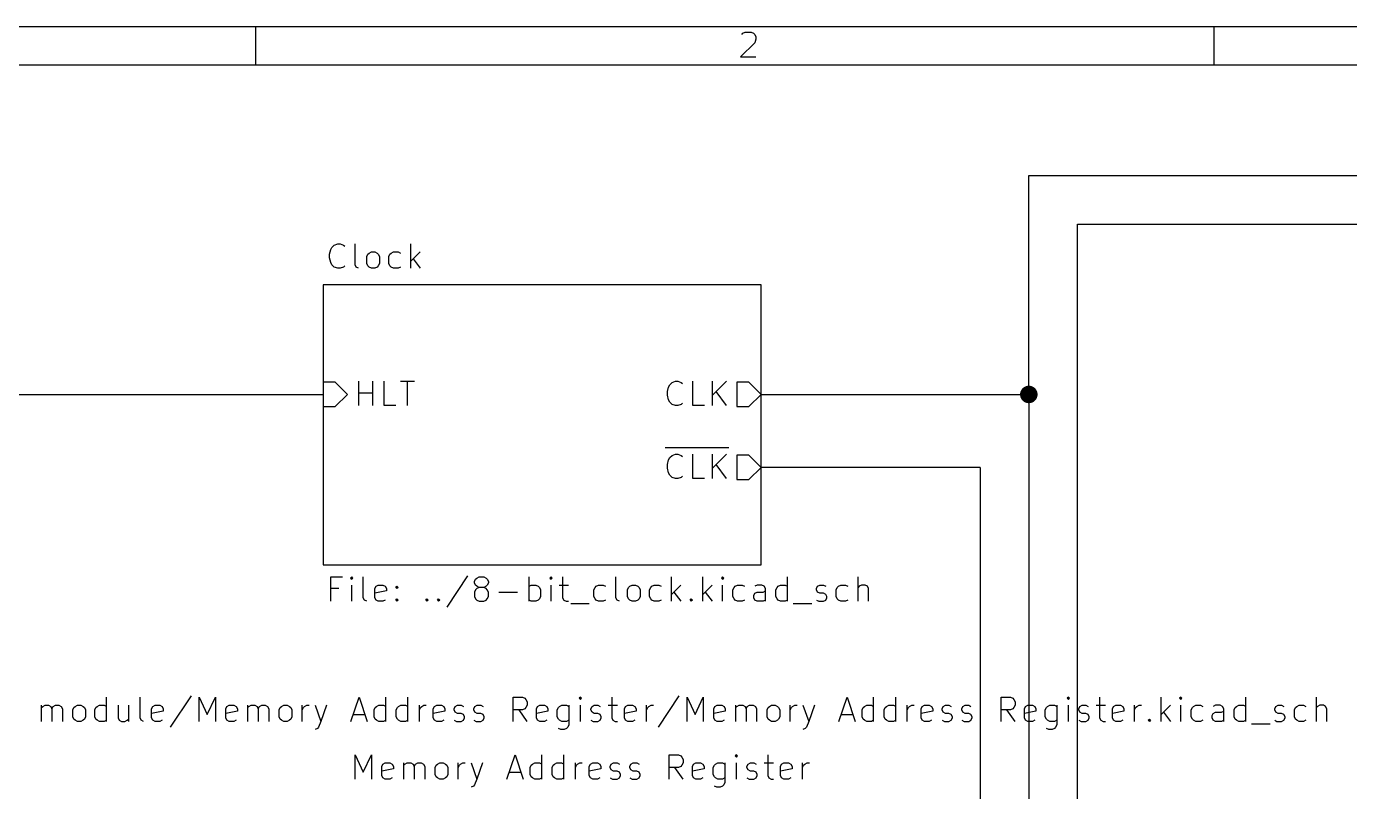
# Model space of a CAD drawing. Extents: x 0.4 to 11.3, y -16.1 to -0.4.
# Drawn here: x 1.891 to 4.609, y -1.966 to -0.394 of the extents above; entities that cross this region are included whole.
import ezdxf

# ---------------------------------------------------------------- set-up
doc = ezdxf.new("R2010")
doc.units = 0
doc.header["$MEASUREMENT"] = 0
for name, color, linetype in [('BROWN2', 54, 'CONTINUOUS'), ('CYAN2', 4, 'CONTINUOUS'), ('GREEN3', 91, 'CONTINUOUS'), ('RED2', 1, 'CONTINUOUS')]:
    doc.layers.add(name, color=color, linetype=linetype)

msp = doc.modelspace()

# ---------------------------------------------------------------- linework, layer by layer
at = {"layer": 'BROWN2', "linetype": 'CONTINUOUS'}
for p, q in [((2.516, -1.5751), (2.516, -1.5251)), ((2.516, -1.5251), (2.5398, -1.5251)), ((2.5327, -1.5489), (2.516, -1.5489)), ((2.5589, -1.5251), (2.5565, -1.5274)), ((2.5565, -1.5274), (2.5589, -1.5298)), ((2.5613, -1.5274), (2.5589, -1.5251)), ((2.5589, -1.5251), (2.5589, -1.5298)), ((2.5589, -1.5298), (2.5613, -1.5274)), ((2.5589, -1.5751), (2.5589, -1.5417)), ((2.5827, -1.5679), (2.5827, -1.5251)), ((2.6065, -1.5489), (2.6089, -1.5441)), ((2.6065, -1.5679), (2.6065, -1.5489)), ((2.6089, -1.5441), (2.6136, -1.5417)), ((2.6136, -1.5417), (2.6232, -1.5417)), ((2.6232, -1.5417), (2.6279, -1.5441)), ((2.6279, -1.5441), (2.6303, -1.5489)), ((2.6303, -1.5489), (2.6303, -1.5536)), ((2.6494, -1.5465), (2.6517, -1.5441)), ((2.6517, -1.5489), (2.6494, -1.5465)), ((2.6517, -1.5441), (2.6541, -1.5465)), ((2.6517, -1.5441), (2.6517, -1.5489)), ((2.6541, -1.5465), (2.6517, -1.5489)), ((2.797, -1.5227), (2.7541, -1.587)), ((2.8113, -1.5346), (2.8136, -1.5298)), ((2.8113, -1.537), (2.8113, -1.5346)), ((2.8136, -1.5417), (2.8113, -1.537)), ((2.8136, -1.5298), (2.816, -1.5274)), ((2.816, -1.5441), (2.8136, -1.5417)), ((2.816, -1.5489), (2.8136, -1.5513)), ((2.816, -1.5274), (2.8208, -1.5251)), ((2.8208, -1.5465), (2.816, -1.5441)), ((2.8208, -1.5465), (2.816, -1.5489)), ((2.8208, -1.5251), (2.8303, -1.5251)), ((2.8303, -1.5465), (2.8208, -1.5465)), ((2.8303, -1.5251), (2.8351, -1.5274)), ((2.8351, -1.5441), (2.8303, -1.5465)), ((2.8351, -1.5489), (2.8303, -1.5465)), ((2.8351, -1.5274), (2.8374, -1.5298)), ((2.8374, -1.5417), (2.8351, -1.5441)), ((2.8374, -1.5513), (2.8351, -1.5489)), ((2.8374, -1.5298), (2.8398, -1.5346)), ((2.8398, -1.537), (2.8374, -1.5417)), ((2.8398, -1.5346), (2.8398, -1.537)), ((2.9232, -1.5751), (2.9232, -1.5251)), ((2.9232, -1.5441), (2.9279, -1.5417)), ((2.9279, -1.5417), (2.9374, -1.5417)), ((2.9374, -1.5417), (2.9422, -1.5441)), ((2.9422, -1.5441), (2.9446, -1.5465)), ((2.9446, -1.5465), (2.947, -1.5513)), ((2.9684, -1.5251), (2.966, -1.5274)), ((2.966, -1.5274), (2.9684, -1.5298)), ((2.9708, -1.5274), (2.9684, -1.5251)), ((2.9684, -1.5251), (2.9684, -1.5298)), ((2.9684, -1.5298), (2.9708, -1.5274)), ((2.9684, -1.5751), (2.9684, -1.5417)), ((2.9851, -1.5417), (3.0041, -1.5417)), ((2.9922, -1.5251), (2.9922, -1.5679)), ((3.0565, -1.5513), (3.0589, -1.5465)), ((3.0589, -1.5465), (3.0613, -1.5441)), ((3.0613, -1.5441), (3.066, -1.5417)), ((3.066, -1.5417), (3.0755, -1.5417)), ((3.0755, -1.5417), (3.0803, -1.5441)), ((3.1017, -1.5679), (3.1017, -1.5251)), ((3.1255, -1.5513), (3.1279, -1.5465)), ((3.1279, -1.5465), (3.1303, -1.5441)), ((3.1303, -1.5441), (3.1351, -1.5417)), ((3.1351, -1.5417), (3.1422, -1.5417)), ((3.1422, -1.5417), (3.147, -1.5441)), ((3.147, -1.5441), (3.1494, -1.5465)), ((3.1494, -1.5465), (3.1517, -1.5513)), ((3.1708, -1.5513), (3.1732, -1.5465)), ((3.1732, -1.5465), (3.1755, -1.5441)), ((3.1755, -1.5441), (3.1803, -1.5417)), ((3.1803, -1.5417), (3.1898, -1.5417)), ((3.1898, -1.5417), (3.1946, -1.5441)), ((3.216, -1.5751), (3.216, -1.5251)), ((3.2351, -1.5417), (3.216, -1.5608)), ((3.2803, -1.5751), (3.2803, -1.5251)), ((3.2994, -1.5417), (3.2803, -1.5608)), ((3.3208, -1.5251), (3.3184, -1.5274)), ((3.3184, -1.5274), (3.3208, -1.5298)), ((3.3232, -1.5274), (3.3208, -1.5251)), ((3.3208, -1.5251), (3.3208, -1.5298)), ((3.3208, -1.5298), (3.3232, -1.5274)), ((3.3208, -1.5751), (3.3208, -1.5417)), ((3.3422, -1.5513), (3.3446, -1.5465)), ((3.3446, -1.5465), (3.347, -1.5441)), ((3.347, -1.5441), (3.3517, -1.5417)), ((3.3517, -1.5417), (3.3613, -1.5417)), ((3.3613, -1.5417), (3.366, -1.5441)), ((3.3922, -1.5417), (3.3874, -1.5441)), ((3.4017, -1.5417), (3.3922, -1.5417)), ((3.4065, -1.5441), (3.4017, -1.5417)), ((3.4089, -1.5489), (3.4065, -1.5441)), ((3.4089, -1.5751), (3.4089, -1.5489)), ((3.4303, -1.5513), (3.4327, -1.5465)), ((3.4327, -1.5465), (3.4351, -1.5441)), ((3.4351, -1.5441), (3.4398, -1.5417)), ((3.4398, -1.5417), (3.4494, -1.5417)), ((3.4494, -1.5417), (3.4541, -1.5441)), ((3.4541, -1.5751), (3.4541, -1.5251)), ((3.5136, -1.5489), (3.516, -1.5441)), ((3.5136, -1.5513), (3.5136, -1.5489)), ((3.516, -1.5441), (3.5208, -1.5417)), ((3.5208, -1.5417), (3.5279, -1.5417)), ((3.5279, -1.5417), (3.5327, -1.5441)), ((3.5541, -1.5513), (3.5565, -1.5465)), ((3.5565, -1.5465), (3.5589, -1.5441)), ((3.5589, -1.5441), (3.5636, -1.5417)), ((3.5636, -1.5417), (3.5732, -1.5417)), ((3.5732, -1.5417), (3.5779, -1.5441)), ((3.5994, -1.5751), (3.5994, -1.5251)), ((3.6017, -1.5441), (3.5994, -1.5465)), ((3.6065, -1.5417), (3.6017, -1.5441)), ((3.6136, -1.5417), (3.6065, -1.5417)), ((3.6184, -1.5441), (3.6136, -1.5417)), ((3.6208, -1.5489), (3.6184, -1.5441)), ((3.6208, -1.5751), (3.6208, -1.5489)), ((2.5851, -1.5727), (2.5827, -1.5679)), ((2.5898, -1.5751), (2.5851, -1.5727)), ((2.6303, -1.5536), (2.6065, -1.5584)), ((2.6089, -1.5727), (2.6065, -1.5679)), ((2.6136, -1.5751), (2.6089, -1.5727)), ((2.6232, -1.5751), (2.6136, -1.5751)), ((2.6279, -1.5727), (2.6232, -1.5751)), ((2.6494, -1.5727), (2.6517, -1.5703)), ((2.6517, -1.5751), (2.6494, -1.5727)), ((2.6517, -1.5703), (2.6541, -1.5727)), ((2.6517, -1.5703), (2.6517, -1.5751)), ((2.6541, -1.5727), (2.6517, -1.5751)), ((2.7113, -1.5727), (2.7136, -1.5703)), ((2.7136, -1.5751), (2.7113, -1.5727)), ((2.7136, -1.5703), (2.716, -1.5727)), ((2.7136, -1.5703), (2.7136, -1.5751)), ((2.716, -1.5727), (2.7136, -1.5751)), ((2.7351, -1.5727), (2.7374, -1.5703)), ((2.7374, -1.5751), (2.7351, -1.5727)), ((2.7374, -1.5703), (2.7398, -1.5727)), ((2.7374, -1.5703), (2.7374, -1.5751)), ((2.7398, -1.5727), (2.7374, -1.5751)), ((2.8136, -1.5513), (2.8113, -1.556)), ((2.8113, -1.556), (2.8113, -1.5655)), ((2.8113, -1.5655), (2.8136, -1.5703)), ((2.8136, -1.5703), (2.816, -1.5727)), ((2.816, -1.5727), (2.8208, -1.5751)), ((2.8208, -1.5751), (2.8303, -1.5751)), ((2.8303, -1.5751), (2.8351, -1.5727)), ((2.8351, -1.5727), (2.8374, -1.5703)), ((2.8398, -1.556), (2.8374, -1.5513)), ((2.8374, -1.5703), (2.8398, -1.5655)), ((2.8398, -1.5655), (2.8398, -1.556)), ((2.8613, -1.556), (2.8994, -1.556)), ((2.9279, -1.5751), (2.9232, -1.5727)), ((2.9374, -1.5751), (2.9279, -1.5751)), ((2.9422, -1.5727), (2.9374, -1.5751)), ((2.9446, -1.5703), (2.9422, -1.5727)), ((2.947, -1.5655), (2.9446, -1.5703)), ((2.947, -1.5513), (2.947, -1.5655)), ((2.9922, -1.5679), (2.9946, -1.5727)), ((2.9946, -1.5727), (2.9994, -1.5751)), ((2.9994, -1.5751), (3.0041, -1.5751)), ((3.0565, -1.5655), (3.0565, -1.5513)), ((3.0589, -1.5703), (3.0565, -1.5655)), ((3.0613, -1.5727), (3.0589, -1.5703)), ((3.066, -1.5751), (3.0613, -1.5727)), ((3.0755, -1.5751), (3.066, -1.5751)), ((3.0803, -1.5727), (3.0755, -1.5751)), ((3.1041, -1.5727), (3.1017, -1.5679)), ((3.1089, -1.5751), (3.1041, -1.5727)), ((3.1255, -1.5655), (3.1255, -1.5513)), ((3.1279, -1.5703), (3.1255, -1.5655)), ((3.1303, -1.5727), (3.1279, -1.5703)), ((3.1351, -1.5751), (3.1303, -1.5727)), ((3.1422, -1.5751), (3.1351, -1.5751)), ((3.147, -1.5727), (3.1422, -1.5751)), ((3.1494, -1.5703), (3.147, -1.5727)), ((3.1517, -1.5655), (3.1494, -1.5703)), ((3.1517, -1.5513), (3.1517, -1.5655)), ((3.1708, -1.5655), (3.1708, -1.5513)), ((3.1732, -1.5703), (3.1708, -1.5655)), ((3.1755, -1.5727), (3.1732, -1.5703)), ((3.1803, -1.5751), (3.1755, -1.5727)), ((3.1898, -1.5751), (3.1803, -1.5751)), ((3.1946, -1.5727), (3.1898, -1.5751)), ((3.2208, -1.556), (3.2351, -1.5751)), ((3.2541, -1.5727), (3.2565, -1.5703)), ((3.2565, -1.5751), (3.2541, -1.5727)), ((3.2565, -1.5703), (3.2589, -1.5727)), ((3.2565, -1.5703), (3.2565, -1.5751)), ((3.2589, -1.5727), (3.2565, -1.5751)), ((3.2851, -1.556), (3.2994, -1.5751)), ((3.3422, -1.5655), (3.3422, -1.5513)), ((3.3446, -1.5703), (3.3422, -1.5655)), ((3.347, -1.5727), (3.3446, -1.5703)), ((3.3517, -1.5751), (3.347, -1.5727)), ((3.3613, -1.5751), (3.3517, -1.5751)), ((3.366, -1.5727), (3.3613, -1.5751)), ((3.3851, -1.5632), (3.3874, -1.5584)), ((3.3851, -1.5679), (3.3851, -1.5632)), ((3.3874, -1.5727), (3.3851, -1.5679)), ((3.3874, -1.5584), (3.3922, -1.556)), ((3.3922, -1.5751), (3.3874, -1.5727)), ((3.3922, -1.556), (3.4041, -1.556)), ((3.4041, -1.5751), (3.3922, -1.5751)), ((3.4041, -1.556), (3.4089, -1.5536)), ((3.4089, -1.5727), (3.4041, -1.5751)), ((3.4303, -1.5655), (3.4303, -1.5513)), ((3.4327, -1.5703), (3.4303, -1.5655)), ((3.4351, -1.5727), (3.4327, -1.5703)), ((3.4398, -1.5751), (3.4351, -1.5727)), ((3.4494, -1.5751), (3.4398, -1.5751)), ((3.4541, -1.5727), (3.4494, -1.5751)), ((3.516, -1.556), (3.5136, -1.5513)), ((3.5136, -1.5727), (3.5184, -1.5751)), ((3.5208, -1.5584), (3.516, -1.556)), ((3.5184, -1.5751), (3.5279, -1.5751)), ((3.5279, -1.5584), (3.5208, -1.5584)), ((3.5327, -1.5608), (3.5279, -1.5584)), ((3.5279, -1.5751), (3.5327, -1.5727)), ((3.5351, -1.5655), (3.5327, -1.5608)), ((3.5327, -1.5727), (3.5351, -1.5679)), ((3.5351, -1.5679), (3.5351, -1.5655)), ((3.5541, -1.5655), (3.5541, -1.5513)), ((3.5565, -1.5703), (3.5541, -1.5655)), ((3.5589, -1.5727), (3.5565, -1.5703)), ((3.5636, -1.5751), (3.5589, -1.5727)), ((3.5732, -1.5751), (3.5636, -1.5751)), ((3.5779, -1.5727), (3.5732, -1.5751)), ((3.0089, -1.5798), (3.047, -1.5798)), ((3.466, -1.5798), (3.5041, -1.5798)), ((1.9217, -1.8221), (1.9217, -1.7887)), ((1.9217, -1.7935), (1.9241, -1.7911)), ((1.9241, -1.7911), (1.9289, -1.7887)), ((1.9289, -1.7887), (1.936, -1.7887)), ((1.936, -1.7887), (1.9408, -1.7911)), ((1.9408, -1.7911), (1.9432, -1.7959)), ((1.9432, -1.7959), (1.9455, -1.7911)), ((1.9455, -1.7911), (1.9503, -1.7887)), ((1.9503, -1.7887), (1.9574, -1.7887)), ((1.9574, -1.7887), (1.9622, -1.7911)), ((1.9622, -1.7911), (1.9646, -1.7959)), ((1.986, -1.7982), (1.9884, -1.7935)), ((1.9884, -1.7935), (1.9908, -1.7911)), ((1.9908, -1.7911), (1.9955, -1.7887)), ((1.9955, -1.7887), (2.0027, -1.7887)), ((2.0027, -1.7887), (2.0074, -1.7911)), ((2.0074, -1.7911), (2.0098, -1.7935)), ((2.0098, -1.7935), (2.0122, -1.7982)), ((2.0313, -1.7982), (2.0336, -1.7935)), ((2.0336, -1.7935), (2.036, -1.7911)), ((2.036, -1.7911), (2.0408, -1.7887)), ((2.0408, -1.7887), (2.0503, -1.7887)), ((2.0503, -1.7887), (2.0551, -1.7911)), ((2.0551, -1.8221), (2.0551, -1.7721)), ((2.0789, -1.7887), (2.0789, -1.8149)), ((2.1003, -1.7887), (2.1003, -1.8221)), ((2.1241, -1.8149), (2.1241, -1.7721)), ((2.1479, -1.7959), (2.1503, -1.7911)), ((2.1503, -1.7911), (2.1551, -1.7887)), ((2.1551, -1.7887), (2.1646, -1.7887)), ((2.1646, -1.7887), (2.1693, -1.7911)), ((2.1693, -1.7911), (2.1717, -1.7959)), ((2.2289, -1.7697), (2.186, -1.834)), ((2.2455, -1.8221), (2.2455, -1.7721)), ((2.2455, -1.7721), (2.2622, -1.8078)), ((2.2622, -1.8078), (2.2789, -1.7721)), ((2.2789, -1.7721), (2.2789, -1.8221)), ((2.3003, -1.7959), (2.3027, -1.7911)), ((2.3027, -1.7911), (2.3074, -1.7887)), ((2.3074, -1.7887), (2.317, -1.7887)), ((2.317, -1.7887), (2.3217, -1.7911)), ((2.3217, -1.7911), (2.3241, -1.7959)), ((2.3455, -1.8221), (2.3455, -1.7887)), ((2.3455, -1.7935), (2.3479, -1.7911)), ((2.3479, -1.7911), (2.3527, -1.7887)), ((2.3527, -1.7887), (2.3598, -1.7887)), ((2.3598, -1.7887), (2.3646, -1.7911)), ((2.3646, -1.7911), (2.367, -1.7959)), ((2.367, -1.7959), (2.3693, -1.7911)), ((2.3693, -1.7911), (2.3741, -1.7887)), ((2.3741, -1.7887), (2.3813, -1.7887)), ((2.3813, -1.7887), (2.386, -1.7911)), ((2.386, -1.7911), (2.3884, -1.7959)), ((2.4098, -1.7982), (2.4122, -1.7935)), ((2.4122, -1.7935), (2.4146, -1.7911)), ((2.4146, -1.7911), (2.4193, -1.7887)), ((2.4193, -1.7887), (2.4265, -1.7887)), ((2.4265, -1.7887), (2.4312, -1.7911)), ((2.4312, -1.7911), (2.4336, -1.7935)), ((2.4336, -1.7935), (2.436, -1.7982)), ((2.4574, -1.8221), (2.4574, -1.7887)), ((2.4574, -1.7982), (2.4598, -1.7935)), ((2.4598, -1.7935), (2.4622, -1.7911)), ((2.4622, -1.7911), (2.467, -1.7887)), ((2.467, -1.7887), (2.4717, -1.7887)), ((2.4836, -1.7887), (2.4955, -1.8221)), ((2.5074, -1.7887), (2.4955, -1.8221)), ((2.5574, -1.8221), (2.5741, -1.7721)), ((2.5741, -1.7721), (2.5908, -1.8221)), ((2.6051, -1.7982), (2.6074, -1.7935)), ((2.6074, -1.7935), (2.6098, -1.7911)), ((2.6098, -1.7911), (2.6146, -1.7887)), ((2.6146, -1.7887), (2.6241, -1.7887)), ((2.6241, -1.7887), (2.6289, -1.7911)), ((2.6289, -1.8221), (2.6289, -1.7721)), ((2.6503, -1.7982), (2.6527, -1.7935)), ((2.6527, -1.7935), (2.6551, -1.7911)), ((2.6551, -1.7911), (2.6598, -1.7887)), ((2.6598, -1.7887), (2.6693, -1.7887)), ((2.6693, -1.7887), (2.6741, -1.7911)), ((2.6741, -1.8221), (2.6741, -1.7721)), ((2.6979, -1.8221), (2.6979, -1.7887)), ((2.6979, -1.7982), (2.7003, -1.7935)), ((2.7003, -1.7935), (2.7027, -1.7911)), ((2.7027, -1.7911), (2.7074, -1.7887)), ((2.7074, -1.7887), (2.7122, -1.7887)), ((2.7265, -1.7959), (2.7289, -1.7911)), ((2.7289, -1.7911), (2.7336, -1.7887)), ((2.7336, -1.7887), (2.7431, -1.7887)), ((2.7431, -1.7887), (2.7479, -1.7911)), ((2.7479, -1.7911), (2.7503, -1.7959)), ((2.7693, -1.7959), (2.7717, -1.7911)), ((2.7717, -1.7911), (2.7765, -1.7887)), ((2.7765, -1.7887), (2.7836, -1.7887)), ((2.7836, -1.7887), (2.7884, -1.7911)), ((2.8098, -1.7959), (2.8122, -1.7911)), ((2.8122, -1.7911), (2.817, -1.7887)), ((2.817, -1.7887), (2.8241, -1.7887)), ((2.8241, -1.7887), (2.8289, -1.7911)), ((2.8908, -1.8221), (2.8908, -1.7721)), ((2.8908, -1.7721), (2.9098, -1.7721)), ((2.9098, -1.7721), (2.9146, -1.7744)), ((2.9146, -1.7744), (2.917, -1.7768)), ((2.917, -1.7935), (2.9146, -1.7959)), ((2.917, -1.7768), (2.9193, -1.7816)), ((2.9193, -1.7887), (2.917, -1.7935)), ((2.9193, -1.7816), (2.9193, -1.7887)), ((2.9384, -1.7959), (2.9408, -1.7911)), ((2.9408, -1.7911), (2.9455, -1.7887)), ((2.9455, -1.7887), (2.9551, -1.7887)), ((2.9551, -1.7887), (2.9598, -1.7911)), ((2.9598, -1.7911), (2.9622, -1.7959)), ((2.9812, -1.7982), (2.9836, -1.7935)), ((2.9836, -1.7935), (2.986, -1.7911)), ((2.986, -1.7911), (2.9908, -1.7887)), ((2.9908, -1.7887), (3.0003, -1.7887)), ((3.0003, -1.7887), (3.0051, -1.7911)), ((3.0051, -1.7887), (3.0051, -1.8292)), ((3.0289, -1.7721), (3.0265, -1.7744)), ((3.0265, -1.7744), (3.0289, -1.7768)), ((3.0312, -1.7744), (3.0289, -1.7721)), ((3.0289, -1.7721), (3.0289, -1.7768)), ((3.0289, -1.7768), (3.0312, -1.7744)), ((3.0289, -1.8221), (3.0289, -1.7887)), ((3.0503, -1.7959), (3.0527, -1.7911)), ((3.0527, -1.7911), (3.0574, -1.7887)), ((3.0574, -1.7887), (3.0646, -1.7887)), ((3.0646, -1.7887), (3.0693, -1.7911)), ((3.086, -1.7887), (3.1051, -1.7887)), ((3.0931, -1.7721), (3.0931, -1.8149)), ((3.1193, -1.7959), (3.1217, -1.7911)), ((3.1217, -1.7911), (3.1265, -1.7887)), ((3.1265, -1.7887), (3.136, -1.7887)), ((3.136, -1.7887), (3.1408, -1.7911)), ((3.1408, -1.7911), (3.1431, -1.7959)), ((3.1646, -1.8221), (3.1646, -1.7887)), ((3.1646, -1.7982), (3.167, -1.7935)), ((3.167, -1.7935), (3.1693, -1.7911)), ((3.1693, -1.7911), (3.1741, -1.7887)), ((3.1741, -1.7887), (3.1789, -1.7887)), ((3.2312, -1.7697), (3.1884, -1.834)), ((3.2479, -1.8221), (3.2479, -1.7721)), ((3.2479, -1.7721), (3.2646, -1.8078)), ((3.2646, -1.8078), (3.2812, -1.7721)), ((3.2812, -1.7721), (3.2812, -1.8221)), ((3.3027, -1.7959), (3.3051, -1.7911)), ((3.3051, -1.7911), (3.3098, -1.7887)), ((3.3098, -1.7887), (3.3193, -1.7887)), ((3.3193, -1.7887), (3.3241, -1.7911)), ((3.3241, -1.7911), (3.3265, -1.7959)), ((3.3479, -1.8221), (3.3479, -1.7887)), ((3.3479, -1.7935), (3.3503, -1.7911)), ((3.3503, -1.7911), (3.3551, -1.7887)), ((3.3551, -1.7887), (3.3622, -1.7887)), ((3.3622, -1.7887), (3.367, -1.7911)), ((3.367, -1.7911), (3.3693, -1.7959)), ((3.3693, -1.7959), (3.3717, -1.7911)), ((3.3717, -1.7911), (3.3765, -1.7887)), ((3.3765, -1.7887), (3.3836, -1.7887)), ((3.3836, -1.7887), (3.3884, -1.7911)), ((3.3884, -1.7911), (3.3908, -1.7959)), ((3.4122, -1.7982), (3.4146, -1.7935)), ((3.4146, -1.7935), (3.417, -1.7911)), ((3.417, -1.7911), (3.4217, -1.7887)), ((3.4217, -1.7887), (3.4289, -1.7887)), ((3.4289, -1.7887), (3.4336, -1.7911)), ((3.4336, -1.7911), (3.436, -1.7935)), ((3.436, -1.7935), (3.4384, -1.7982)), ((3.4598, -1.8221), (3.4598, -1.7887)), ((3.4598, -1.7982), (3.4622, -1.7935)), ((3.4622, -1.7935), (3.4646, -1.7911)), ((3.4646, -1.7911), (3.4693, -1.7887)), ((3.4693, -1.7887), (3.4741, -1.7887)), ((3.486, -1.7887), (3.4979, -1.8221)), ((3.5098, -1.7887), (3.4979, -1.8221)), ((3.5598, -1.8221), (3.5765, -1.7721)), ((3.5765, -1.7721), (3.5931, -1.8221)), ((3.6074, -1.7982), (3.6098, -1.7935)), ((3.6098, -1.7935), (3.6122, -1.7911)), ((3.6122, -1.7911), (3.617, -1.7887)), ((3.617, -1.7887), (3.6265, -1.7887)), ((3.6265, -1.7887), (3.6312, -1.7911)), ((3.6312, -1.8221), (3.6312, -1.7721)), ((3.6527, -1.7982), (3.6551, -1.7935)), ((3.6551, -1.7935), (3.6574, -1.7911)), ((3.6574, -1.7911), (3.6622, -1.7887)), ((3.6622, -1.7887), (3.6717, -1.7887)), ((3.6717, -1.7887), (3.6765, -1.7911)), ((3.6765, -1.8221), (3.6765, -1.7721)), ((3.7003, -1.8221), (3.7003, -1.7887)), ((3.7003, -1.7982), (3.7027, -1.7935)), ((3.7027, -1.7935), (3.7051, -1.7911)), ((3.7051, -1.7911), (3.7098, -1.7887)), ((3.7098, -1.7887), (3.7146, -1.7887)), ((3.7289, -1.7959), (3.7312, -1.7911)), ((3.7312, -1.7911), (3.736, -1.7887)), ((3.736, -1.7887), (3.7455, -1.7887)), ((3.7455, -1.7887), (3.7503, -1.7911)), ((3.7503, -1.7911), (3.7527, -1.7959)), ((3.7717, -1.7959), (3.7741, -1.7911)), ((3.7741, -1.7911), (3.7789, -1.7887)), ((3.7789, -1.7887), (3.786, -1.7887)), ((3.786, -1.7887), (3.7908, -1.7911)), ((3.8122, -1.7959), (3.8146, -1.7911)), ((3.8146, -1.7911), (3.8193, -1.7887)), ((3.8193, -1.7887), (3.8265, -1.7887)), ((3.8265, -1.7887), (3.8312, -1.7911)), ((3.8931, -1.8221), (3.8931, -1.7721)), ((3.8931, -1.7721), (3.9122, -1.7721)), ((3.9122, -1.7721), (3.917, -1.7744)), ((3.917, -1.7744), (3.9193, -1.7768)), ((3.9193, -1.7935), (3.917, -1.7959)), ((3.9193, -1.7768), (3.9217, -1.7816)), ((3.9217, -1.7887), (3.9193, -1.7935)), ((3.9217, -1.7816), (3.9217, -1.7887)), ((3.9408, -1.7959), (3.9431, -1.7911)), ((3.9431, -1.7911), (3.9479, -1.7887)), ((3.9479, -1.7887), (3.9574, -1.7887)), ((3.9574, -1.7887), (3.9622, -1.7911)), ((3.9622, -1.7911), (3.9646, -1.7959)), ((3.9836, -1.7982), (3.986, -1.7935)), ((3.986, -1.7935), (3.9884, -1.7911)), ((3.9884, -1.7911), (3.9931, -1.7887)), ((3.9931, -1.7887), (4.0027, -1.7887)), ((4.0027, -1.7887), (4.0074, -1.7911)), ((4.0074, -1.7887), (4.0074, -1.8292)), ((4.0312, -1.7721), (4.0289, -1.7744)), ((4.0289, -1.7744), (4.0312, -1.7768)), ((4.0336, -1.7744), (4.0312, -1.7721)), ((4.0312, -1.7721), (4.0312, -1.7768)), ((4.0312, -1.7768), (4.0336, -1.7744)), ((4.0312, -1.8221), (4.0312, -1.7887)), ((4.0527, -1.7959), (4.0551, -1.7911)), ((4.0551, -1.7911), (4.0598, -1.7887)), ((4.0598, -1.7887), (4.067, -1.7887)), ((4.067, -1.7887), (4.0717, -1.7911)), ((4.0884, -1.7887), (4.1074, -1.7887)), ((4.0955, -1.7721), (4.0955, -1.8149)), ((4.1217, -1.7959), (4.1241, -1.7911)), ((4.1241, -1.7911), (4.1289, -1.7887)), ((4.1289, -1.7887), (4.1384, -1.7887)), ((4.1384, -1.7887), (4.1431, -1.7911)), ((4.1431, -1.7911), (4.1455, -1.7959)), ((4.167, -1.8221), (4.167, -1.7887)), ((4.167, -1.7982), (4.1693, -1.7935)), ((4.1693, -1.7935), (4.1717, -1.7911)), ((4.1717, -1.7911), (4.1765, -1.7887)), ((4.1765, -1.7887), (4.1812, -1.7887)), ((4.2217, -1.8221), (4.2217, -1.7721)), ((4.2408, -1.7887), (4.2217, -1.8078)), ((4.2622, -1.7721), (4.2598, -1.7744)), ((4.2598, -1.7744), (4.2622, -1.7768)), ((4.2646, -1.7744), (4.2622, -1.7721)), ((4.2622, -1.7721), (4.2622, -1.7768)), ((4.2622, -1.7768), (4.2646, -1.7744)), ((4.2622, -1.8221), (4.2622, -1.7887)), ((4.2836, -1.7982), (4.286, -1.7935)), ((4.286, -1.7935), (4.2884, -1.7911)), ((4.2884, -1.7911), (4.2932, -1.7887)), ((4.2932, -1.7887), (4.3027, -1.7887)), ((4.3027, -1.7887), (4.3074, -1.7911)), ((4.3336, -1.7887), (4.3289, -1.7911)), ((4.3432, -1.7887), (4.3336, -1.7887)), ((4.3479, -1.7911), (4.3432, -1.7887)), ((4.3503, -1.7959), (4.3479, -1.7911)), ((4.3717, -1.7982), (4.3741, -1.7935)), ((4.3741, -1.7935), (4.3765, -1.7911)), ((4.3765, -1.7911), (4.3812, -1.7887)), ((4.3812, -1.7887), (4.3908, -1.7887)), ((4.3908, -1.7887), (4.3955, -1.7911)), ((4.3955, -1.8221), (4.3955, -1.7721)), ((4.4551, -1.7959), (4.4574, -1.7911)), ((4.4574, -1.7911), (4.4622, -1.7887)), ((4.4622, -1.7887), (4.4693, -1.7887)), ((4.4693, -1.7887), (4.4741, -1.7911)), ((4.4955, -1.7982), (4.4979, -1.7935)), ((4.4979, -1.7935), (4.5003, -1.7911)), ((4.5003, -1.7911), (4.5051, -1.7887)), ((4.5051, -1.7887), (4.5146, -1.7887)), ((4.5146, -1.7887), (4.5193, -1.7911)), ((4.5408, -1.8221), (4.5408, -1.7721)), ((4.5431, -1.7911), (4.5408, -1.7935)), ((4.5479, -1.7887), (4.5431, -1.7911)), ((4.5551, -1.7887), (4.5479, -1.7887)), ((4.5598, -1.7911), (4.5551, -1.7887)), ((4.5622, -1.7959), (4.5598, -1.7911)), ((1.9432, -1.7959), (1.9432, -1.8221)), ((1.9646, -1.7959), (1.9646, -1.8221)), ((1.986, -1.8125), (1.986, -1.7982)), ((1.9884, -1.8173), (1.986, -1.8125)), ((1.9908, -1.8197), (1.9884, -1.8173)), ((1.9955, -1.8221), (1.9908, -1.8197)), ((2.0074, -1.8197), (2.0027, -1.8221)), ((2.0098, -1.8173), (2.0074, -1.8197)), ((2.0122, -1.8125), (2.0098, -1.8173)), ((2.0122, -1.7982), (2.0122, -1.8125)), ((2.0313, -1.8125), (2.0313, -1.7982)), ((2.0336, -1.8173), (2.0313, -1.8125)), ((2.036, -1.8197), (2.0336, -1.8173)), ((2.0408, -1.8221), (2.036, -1.8197)), ((2.0551, -1.8197), (2.0503, -1.8221)), ((2.0789, -1.8149), (2.0813, -1.8197)), ((2.0813, -1.8197), (2.086, -1.8221)), ((2.0932, -1.8221), (2.0979, -1.8197)), ((2.0979, -1.8197), (2.1003, -1.8173)), ((2.1265, -1.8197), (2.1241, -1.8149)), ((2.1313, -1.8221), (2.1265, -1.8197)), ((2.1479, -1.8149), (2.1479, -1.7959)), ((2.1717, -1.8006), (2.1479, -1.8054)), ((2.1503, -1.8197), (2.1479, -1.8149)), ((2.1551, -1.8221), (2.1503, -1.8197)), ((2.1693, -1.8197), (2.1646, -1.8221)), ((2.1717, -1.7959), (2.1717, -1.8006)), ((2.3003, -1.8149), (2.3003, -1.7959)), ((2.3241, -1.8006), (2.3003, -1.8054)), ((2.3027, -1.8197), (2.3003, -1.8149)), ((2.3074, -1.8221), (2.3027, -1.8197)), ((2.3217, -1.8197), (2.317, -1.8221)), ((2.3241, -1.7959), (2.3241, -1.8006)), ((2.367, -1.7959), (2.367, -1.8221)), ((2.3884, -1.7959), (2.3884, -1.8221)), ((2.4098, -1.8125), (2.4098, -1.7982)), ((2.4122, -1.8173), (2.4098, -1.8125)), ((2.4146, -1.8197), (2.4122, -1.8173)), ((2.4193, -1.8221), (2.4146, -1.8197)), ((2.4312, -1.8197), (2.4265, -1.8221)), ((2.4336, -1.8173), (2.4312, -1.8197)), ((2.436, -1.8125), (2.4336, -1.8173)), ((2.436, -1.7982), (2.436, -1.8125)), ((2.5622, -1.8078), (2.586, -1.8078)), ((2.6051, -1.8125), (2.6051, -1.7982)), ((2.6074, -1.8173), (2.6051, -1.8125)), ((2.6098, -1.8197), (2.6074, -1.8173)), ((2.6146, -1.8221), (2.6098, -1.8197)), ((2.6289, -1.8197), (2.6241, -1.8221)), ((2.6503, -1.8125), (2.6503, -1.7982)), ((2.6527, -1.8173), (2.6503, -1.8125)), ((2.6551, -1.8197), (2.6527, -1.8173)), ((2.6598, -1.8221), (2.6551, -1.8197)), ((2.6741, -1.8197), (2.6693, -1.8221)), ((2.7265, -1.8149), (2.7265, -1.7959)), ((2.7503, -1.8006), (2.7265, -1.8054)), ((2.7289, -1.8197), (2.7265, -1.8149)), ((2.7336, -1.8221), (2.7289, -1.8197)), ((2.7479, -1.8197), (2.7431, -1.8221)), ((2.7503, -1.7959), (2.7503, -1.8006)), ((2.7693, -1.7982), (2.7693, -1.7959)), ((2.7717, -1.803), (2.7693, -1.7982)), ((2.7693, -1.8197), (2.7741, -1.8221)), ((2.7765, -1.8054), (2.7717, -1.803)), ((2.7836, -1.8054), (2.7765, -1.8054)), ((2.7884, -1.8078), (2.7836, -1.8054)), ((2.7836, -1.8221), (2.7884, -1.8197)), ((2.7908, -1.8125), (2.7884, -1.8078)), ((2.7884, -1.8197), (2.7908, -1.8149)), ((2.7908, -1.8149), (2.7908, -1.8125)), ((2.8098, -1.7982), (2.8098, -1.7959)), ((2.8122, -1.803), (2.8098, -1.7982)), ((2.8098, -1.8197), (2.8146, -1.8221)), ((2.817, -1.8054), (2.8122, -1.803)), ((2.8241, -1.8054), (2.817, -1.8054)), ((2.8289, -1.8078), (2.8241, -1.8054)), ((2.8241, -1.8221), (2.8289, -1.8197)), ((2.8312, -1.8125), (2.8289, -1.8078)), ((2.8289, -1.8197), (2.8312, -1.8149)), ((2.8312, -1.8149), (2.8312, -1.8125)), ((2.9098, -1.7982), (2.8908, -1.7982)), ((2.9193, -1.8221), (2.9027, -1.7982)), ((2.9146, -1.7959), (2.9098, -1.7982)), ((2.9384, -1.8149), (2.9384, -1.7959)), ((2.9622, -1.8006), (2.9384, -1.8054)), ((2.9408, -1.8197), (2.9384, -1.8149)), ((2.9455, -1.8221), (2.9408, -1.8197)), ((2.9598, -1.8197), (2.9551, -1.8221)), ((2.9622, -1.7959), (2.9622, -1.8006)), ((2.9812, -1.8125), (2.9812, -1.7982)), ((2.9836, -1.8173), (2.9812, -1.8125)), ((2.986, -1.8197), (2.9836, -1.8173)), ((2.9908, -1.8221), (2.986, -1.8197)), ((3.0051, -1.8197), (3.0003, -1.8221)), ((3.0503, -1.7982), (3.0503, -1.7959)), ((3.0527, -1.803), (3.0503, -1.7982)), ((3.0503, -1.8197), (3.0551, -1.8221)), ((3.0574, -1.8054), (3.0527, -1.803)), ((3.0646, -1.8054), (3.0574, -1.8054)), ((3.0693, -1.8078), (3.0646, -1.8054)), ((3.0646, -1.8221), (3.0693, -1.8197)), ((3.0717, -1.8125), (3.0693, -1.8078)), ((3.0693, -1.8197), (3.0717, -1.8149)), ((3.0717, -1.8149), (3.0717, -1.8125)), ((3.0931, -1.8149), (3.0955, -1.8197)), ((3.0955, -1.8197), (3.1003, -1.8221)), ((3.1193, -1.8149), (3.1193, -1.7959)), ((3.1431, -1.8006), (3.1193, -1.8054)), ((3.1217, -1.8197), (3.1193, -1.8149)), ((3.1265, -1.8221), (3.1217, -1.8197)), ((3.1408, -1.8197), (3.136, -1.8221)), ((3.1431, -1.7959), (3.1431, -1.8006)), ((3.3027, -1.8149), (3.3027, -1.7959)), ((3.3265, -1.8006), (3.3027, -1.8054)), ((3.3051, -1.8197), (3.3027, -1.8149)), ((3.3098, -1.8221), (3.3051, -1.8197)), ((3.3241, -1.8197), (3.3193, -1.8221)), ((3.3265, -1.7959), (3.3265, -1.8006)), ((3.3693, -1.7959), (3.3693, -1.8221)), ((3.3908, -1.7959), (3.3908, -1.8221)), ((3.4122, -1.8125), (3.4122, -1.7982)), ((3.4146, -1.8173), (3.4122, -1.8125)), ((3.417, -1.8197), (3.4146, -1.8173)), ((3.4217, -1.8221), (3.417, -1.8197)), ((3.4336, -1.8197), (3.4289, -1.8221)), ((3.436, -1.8173), (3.4336, -1.8197)), ((3.4384, -1.8125), (3.436, -1.8173)), ((3.4384, -1.7982), (3.4384, -1.8125)), ((3.5646, -1.8078), (3.5884, -1.8078)), ((3.6074, -1.8125), (3.6074, -1.7982)), ((3.6098, -1.8173), (3.6074, -1.8125)), ((3.6122, -1.8197), (3.6098, -1.8173)), ((3.617, -1.8221), (3.6122, -1.8197)), ((3.6312, -1.8197), (3.6265, -1.8221)), ((3.6527, -1.8125), (3.6527, -1.7982)), ((3.6551, -1.8173), (3.6527, -1.8125)), ((3.6574, -1.8197), (3.6551, -1.8173)), ((3.6622, -1.8221), (3.6574, -1.8197)), ((3.6765, -1.8197), (3.6717, -1.8221)), ((3.7289, -1.8149), (3.7289, -1.7959)), ((3.7527, -1.8006), (3.7289, -1.8054)), ((3.7312, -1.8197), (3.7289, -1.8149)), ((3.736, -1.8221), (3.7312, -1.8197)), ((3.7503, -1.8197), (3.7455, -1.8221)), ((3.7527, -1.7959), (3.7527, -1.8006)), ((3.7717, -1.7982), (3.7717, -1.7959)), ((3.7741, -1.803), (3.7717, -1.7982)), ((3.7717, -1.8197), (3.7765, -1.8221)), ((3.7789, -1.8054), (3.7741, -1.803)), ((3.786, -1.8054), (3.7789, -1.8054)), ((3.7908, -1.8078), (3.786, -1.8054)), ((3.786, -1.8221), (3.7908, -1.8197)), ((3.7931, -1.8125), (3.7908, -1.8078)), ((3.7908, -1.8197), (3.7931, -1.8149)), ((3.7931, -1.8149), (3.7931, -1.8125)), ((3.8122, -1.7982), (3.8122, -1.7959)), ((3.8146, -1.803), (3.8122, -1.7982)), ((3.8122, -1.8197), (3.817, -1.8221)), ((3.8193, -1.8054), (3.8146, -1.803)), ((3.8265, -1.8054), (3.8193, -1.8054)), ((3.8312, -1.8078), (3.8265, -1.8054)), ((3.8265, -1.8221), (3.8312, -1.8197)), ((3.8336, -1.8125), (3.8312, -1.8078)), ((3.8312, -1.8197), (3.8336, -1.8149)), ((3.8336, -1.8149), (3.8336, -1.8125)), ((3.9122, -1.7982), (3.8931, -1.7982)), ((3.9217, -1.8221), (3.9051, -1.7982)), ((3.917, -1.7959), (3.9122, -1.7982)), ((3.9408, -1.8149), (3.9408, -1.7959)), ((3.9646, -1.8006), (3.9408, -1.8054)), ((3.9431, -1.8197), (3.9408, -1.8149)), ((3.9479, -1.8221), (3.9431, -1.8197)), ((3.9622, -1.8197), (3.9574, -1.8221)), ((3.9646, -1.7959), (3.9646, -1.8006)), ((3.9836, -1.8125), (3.9836, -1.7982)), ((3.986, -1.8173), (3.9836, -1.8125)), ((3.9884, -1.8197), (3.986, -1.8173)), ((3.9931, -1.8221), (3.9884, -1.8197)), ((4.0074, -1.8197), (4.0027, -1.8221)), ((4.0527, -1.7982), (4.0527, -1.7959)), ((4.0551, -1.803), (4.0527, -1.7982)), ((4.0527, -1.8197), (4.0574, -1.8221)), ((4.0598, -1.8054), (4.0551, -1.803)), ((4.067, -1.8054), (4.0598, -1.8054)), ((4.0717, -1.8078), (4.067, -1.8054)), ((4.067, -1.8221), (4.0717, -1.8197)), ((4.0741, -1.8125), (4.0717, -1.8078)), ((4.0717, -1.8197), (4.0741, -1.8149)), ((4.0741, -1.8149), (4.0741, -1.8125)), ((4.0955, -1.8149), (4.0979, -1.8197)), ((4.0979, -1.8197), (4.1027, -1.8221)), ((4.1217, -1.8149), (4.1217, -1.7959)), ((4.1455, -1.8006), (4.1217, -1.8054)), ((4.1241, -1.8197), (4.1217, -1.8149)), ((4.1289, -1.8221), (4.1241, -1.8197)), ((4.1431, -1.8197), (4.1384, -1.8221)), ((4.1455, -1.7959), (4.1455, -1.8006)), ((4.1955, -1.8197), (4.1979, -1.8173)), ((4.1979, -1.8221), (4.1955, -1.8197)), ((4.1979, -1.8173), (4.2003, -1.8197)), ((4.1979, -1.8173), (4.1979, -1.8221)), ((4.2003, -1.8197), (4.1979, -1.8221)), ((4.2265, -1.803), (4.2408, -1.8221)), ((4.2836, -1.8125), (4.2836, -1.7982)), ((4.286, -1.8173), (4.2836, -1.8125)), ((4.2884, -1.8197), (4.286, -1.8173)), ((4.2932, -1.8221), (4.2884, -1.8197)), ((4.3074, -1.8197), (4.3027, -1.8221)), ((4.3265, -1.8101), (4.3289, -1.8054)), ((4.3265, -1.8149), (4.3265, -1.8101)), ((4.3289, -1.8197), (4.3265, -1.8149)), ((4.3289, -1.8054), (4.3336, -1.803)), ((4.3336, -1.8221), (4.3289, -1.8197)), ((4.3336, -1.803), (4.3455, -1.803)), ((4.3455, -1.803), (4.3503, -1.8006)), ((4.3503, -1.8197), (4.3455, -1.8221)), ((4.3503, -1.8221), (4.3503, -1.7959)), ((4.3717, -1.8125), (4.3717, -1.7982)), ((4.3741, -1.8173), (4.3717, -1.8125)), ((4.3765, -1.8197), (4.3741, -1.8173)), ((4.3812, -1.8221), (4.3765, -1.8197)), ((4.3955, -1.8197), (4.3908, -1.8221)), ((4.4551, -1.7982), (4.4551, -1.7959)), ((4.4574, -1.803), (4.4551, -1.7982)), ((4.4551, -1.8197), (4.4598, -1.8221)), ((4.4622, -1.8054), (4.4574, -1.803)), ((4.4693, -1.8054), (4.4622, -1.8054)), ((4.4741, -1.8078), (4.4693, -1.8054)), ((4.4693, -1.8221), (4.4741, -1.8197)), ((4.4765, -1.8125), (4.4741, -1.8078)), ((4.4741, -1.8197), (4.4765, -1.8149)), ((4.4765, -1.8149), (4.4765, -1.8125)), ((4.4955, -1.8125), (4.4955, -1.7982)), ((4.4979, -1.8173), (4.4955, -1.8125)), ((4.5003, -1.8197), (4.4979, -1.8173)), ((4.5051, -1.8221), (4.5003, -1.8197)), ((4.5193, -1.8197), (4.5146, -1.8221)), ((4.5622, -1.8221), (4.5622, -1.7959)), ((2.0027, -1.8221), (1.9955, -1.8221)), ((2.0503, -1.8221), (2.0408, -1.8221)), ((2.086, -1.8221), (2.0932, -1.8221)), ((2.1646, -1.8221), (2.1551, -1.8221)), ((2.317, -1.8221), (2.3074, -1.8221)), ((2.4265, -1.8221), (2.4193, -1.8221)), ((2.4884, -1.8363), (2.4836, -1.8387)), ((2.4908, -1.834), (2.4884, -1.8363)), ((2.4955, -1.8221), (2.4908, -1.834)), ((2.6241, -1.8221), (2.6146, -1.8221)), ((2.6693, -1.8221), (2.6598, -1.8221)), ((2.7431, -1.8221), (2.7336, -1.8221)), ((2.7741, -1.8221), (2.7836, -1.8221)), ((2.8146, -1.8221), (2.8241, -1.8221)), ((2.9551, -1.8221), (2.9455, -1.8221)), ((2.9884, -1.8387), (2.9836, -1.8363)), ((2.9955, -1.8387), (2.9884, -1.8387)), ((3.0003, -1.8221), (2.9908, -1.8221)), ((3.0003, -1.8363), (2.9955, -1.8387)), ((3.0027, -1.834), (3.0003, -1.8363)), ((3.0051, -1.8292), (3.0027, -1.834)), ((3.0551, -1.8221), (3.0646, -1.8221)), ((3.1003, -1.8221), (3.1051, -1.8221)), ((3.136, -1.8221), (3.1265, -1.8221)), ((3.3193, -1.8221), (3.3098, -1.8221)), ((3.4289, -1.8221), (3.4217, -1.8221)), ((3.4908, -1.8363), (3.486, -1.8387)), ((3.4931, -1.834), (3.4908, -1.8363)), ((3.4979, -1.8221), (3.4931, -1.834)), ((3.6265, -1.8221), (3.617, -1.8221)), ((3.6717, -1.8221), (3.6622, -1.8221)), ((3.7455, -1.8221), (3.736, -1.8221)), ((3.7765, -1.8221), (3.786, -1.8221)), ((3.817, -1.8221), (3.8265, -1.8221)), ((3.9574, -1.8221), (3.9479, -1.8221)), ((3.9908, -1.8387), (3.986, -1.8363)), ((3.9979, -1.8387), (3.9908, -1.8387)), ((4.0027, -1.8221), (3.9931, -1.8221)), ((4.0027, -1.8363), (3.9979, -1.8387)), ((4.0051, -1.834), (4.0027, -1.8363)), ((4.0074, -1.8292), (4.0051, -1.834)), ((4.0574, -1.8221), (4.067, -1.8221)), ((4.1027, -1.8221), (4.1074, -1.8221)), ((4.1384, -1.8221), (4.1289, -1.8221)), ((4.3027, -1.8221), (4.2932, -1.8221)), ((4.3455, -1.8221), (4.3336, -1.8221)), ((4.3908, -1.8221), (4.3812, -1.8221)), ((4.4074, -1.8268), (4.4455, -1.8268)), ((4.4598, -1.8221), (4.4693, -1.8221)), ((4.5146, -1.8221), (4.5051, -1.8221))]:
    msp.add_line(p, q, dxfattribs=at)
at = {"layer": 'CYAN2', "linetype": 'CONTINUOUS'}
for p, q in [((2.5232, -0.8429), (2.5303, -0.8405)), ((2.5303, -0.8405), (2.5351, -0.8405)), ((2.5351, -0.8405), (2.5422, -0.8429)), ((2.566, -0.8834), (2.566, -0.8405)), ((2.6803, -0.8905), (2.6803, -0.8405)), ((2.5136, -0.862), (2.516, -0.8524)), ((2.5136, -0.8691), (2.5136, -0.862)), ((2.516, -0.8786), (2.5136, -0.8691)), ((2.516, -0.8524), (2.5184, -0.8477)), ((2.5184, -0.8477), (2.5232, -0.8429)), ((2.5422, -0.8429), (2.5446, -0.8453)), ((2.5898, -0.8667), (2.5922, -0.862)), ((2.5898, -0.881), (2.5898, -0.8667)), ((2.5922, -0.862), (2.5946, -0.8596)), ((2.5946, -0.8596), (2.5993, -0.8572)), ((2.5993, -0.8572), (2.6065, -0.8572)), ((2.6065, -0.8572), (2.6112, -0.8596)), ((2.6112, -0.8596), (2.6136, -0.862)), ((2.6136, -0.862), (2.616, -0.8667)), ((2.616, -0.8667), (2.616, -0.881)), ((2.6351, -0.8667), (2.6374, -0.862)), ((2.6351, -0.881), (2.6351, -0.8667)), ((2.6374, -0.862), (2.6398, -0.8596)), ((2.6398, -0.8596), (2.6446, -0.8572)), ((2.6446, -0.8572), (2.6541, -0.8572)), ((2.6541, -0.8572), (2.6589, -0.8596)), ((2.6993, -0.8572), (2.6803, -0.8763)), ((2.5184, -0.8834), (2.516, -0.8786)), ((2.5232, -0.8882), (2.5184, -0.8834)), ((2.5303, -0.8905), (2.5232, -0.8882)), ((2.5351, -0.8905), (2.5303, -0.8905)), ((2.5422, -0.8882), (2.5351, -0.8905)), ((2.5446, -0.8858), (2.5422, -0.8882)), ((2.5684, -0.8882), (2.566, -0.8834)), ((2.5732, -0.8905), (2.5684, -0.8882)), ((2.5922, -0.8858), (2.5898, -0.881)), ((2.5946, -0.8882), (2.5922, -0.8858)), ((2.5993, -0.8905), (2.5946, -0.8882)), ((2.6065, -0.8905), (2.5993, -0.8905)), ((2.6112, -0.8882), (2.6065, -0.8905)), ((2.6136, -0.8858), (2.6112, -0.8882)), ((2.616, -0.881), (2.6136, -0.8858)), ((2.6374, -0.8858), (2.6351, -0.881)), ((2.6398, -0.8882), (2.6374, -0.8858)), ((2.6446, -0.8905), (2.6398, -0.8882)), ((2.6541, -0.8905), (2.6446, -0.8905)), ((2.6589, -0.8882), (2.6541, -0.8905)), ((2.6851, -0.8715), (2.6993, -0.8905)), ((2.525, -1.125), (2.5, -1.125)), ((2.5, -1.125), (2.5, -1.175)), ((2.55, -1.15), (2.525, -1.125)), ((2.5735, -1.1728), (2.5735, -1.1228)), ((2.6021, -1.1728), (2.6021, -1.1228)), ((2.6259, -1.1728), (2.6259, -1.1228)), ((2.6592, -1.1228), (2.6878, -1.1228)), ((2.6735, -1.1728), (2.6735, -1.1228)), ((3.2074, -1.1442), (3.2098, -1.1347)), ((3.2098, -1.1347), (3.2122, -1.1299)), ((3.2122, -1.1299), (3.217, -1.1252)), ((3.217, -1.1252), (3.2241, -1.1228)), ((3.2241, -1.1228), (3.2289, -1.1228)), ((3.2289, -1.1228), (3.236, -1.1252)), ((3.236, -1.1252), (3.2384, -1.1276)), ((3.2598, -1.1728), (3.2598, -1.1228)), ((3.3003, -1.1728), (3.3003, -1.1228)), ((3.3289, -1.1228), (3.3003, -1.1514)), ((3.375, -1.125), (3.35, -1.125)), ((3.35, -1.125), (3.35, -1.175)), ((3.4, -1.15), (3.375, -1.125)), ((2.525, -1.175), (2.55, -1.15)), ((2.5735, -1.1466), (2.6021, -1.1466)), ((3.2074, -1.1514), (3.2074, -1.1442)), ((3.2098, -1.1609), (3.2074, -1.1514)), ((3.2122, -1.1657), (3.2098, -1.1609)), ((3.217, -1.1704), (3.2122, -1.1657)), ((3.2384, -1.168), (3.236, -1.1704)), ((3.3289, -1.1728), (3.3074, -1.1442)), ((3.375, -1.175), (3.4, -1.15)), ((2.5, -1.175), (2.525, -1.175)), ((2.6497, -1.1728), (2.6259, -1.1728)), ((3.2241, -1.1728), (3.217, -1.1704)), ((3.2289, -1.1728), (3.2241, -1.1728)), ((3.236, -1.1704), (3.2289, -1.1728)), ((3.2836, -1.1728), (3.2598, -1.1728)), ((3.35, -1.175), (3.375, -1.175)), ((3.2029, -1.2589), (3.3334, -1.2589)), ((3.2122, -1.2799), (3.217, -1.2752)), ((3.217, -1.2752), (3.2241, -1.2728)), ((3.2241, -1.2728), (3.2289, -1.2728)), ((3.2289, -1.2728), (3.236, -1.2752)), ((3.236, -1.2752), (3.2384, -1.2776)), ((3.2598, -1.3228), (3.2598, -1.2728)), ((3.3003, -1.3228), (3.3003, -1.2728)), ((3.3289, -1.2728), (3.3003, -1.3014)), ((3.375, -1.275), (3.35, -1.275)), ((3.35, -1.275), (3.35, -1.325)), ((3.4, -1.3), (3.375, -1.275)), ((3.2074, -1.2942), (3.2098, -1.2847)), ((3.2074, -1.3014), (3.2074, -1.2942)), ((3.2098, -1.3109), (3.2074, -1.3014)), ((3.2098, -1.2847), (3.2122, -1.2799)), ((3.3289, -1.3228), (3.3074, -1.2942)), ((3.375, -1.325), (3.4, -1.3)), ((3.2122, -1.3157), (3.2098, -1.3109)), ((3.217, -1.3204), (3.2122, -1.3157)), ((3.2241, -1.3228), (3.217, -1.3204)), ((3.2289, -1.3228), (3.2241, -1.3228)), ((3.236, -1.3204), (3.2289, -1.3228)), ((3.2384, -1.318), (3.236, -1.3204)), ((3.2836, -1.3228), (3.2598, -1.3228)), ((3.35, -1.325), (3.375, -1.325)), ((2.566, -1.9405), (2.566, -1.8905)), ((2.566, -1.8905), (2.5827, -1.9263)), ((2.5827, -1.9263), (2.5993, -1.8905)), ((2.5993, -1.8905), (2.5993, -1.9405)), ((2.8779, -1.9405), (2.8946, -1.8905)), ((2.8946, -1.8905), (2.9112, -1.9405)), ((2.9493, -1.9405), (2.9493, -1.8905)), ((2.9946, -1.9405), (2.9946, -1.8905)), ((3.2112, -1.9405), (3.2112, -1.8905)), ((3.2112, -1.8905), (3.2303, -1.8905)), ((3.2303, -1.8905), (3.2351, -1.8929)), ((3.2351, -1.8929), (3.2374, -1.8953)), ((3.2374, -1.8953), (3.2398, -1.9001)), ((3.2398, -1.9001), (3.2398, -1.9072)), ((3.3493, -1.8905), (3.347, -1.8929)), ((3.347, -1.8929), (3.3493, -1.8953)), ((3.3517, -1.8929), (3.3493, -1.8905)), ((3.3493, -1.8905), (3.3493, -1.8953)), ((3.3493, -1.8953), (3.3517, -1.8929)), ((3.4136, -1.8905), (3.4136, -1.9334)), ((2.6208, -1.9143), (2.6232, -1.9096)), ((2.6208, -1.9334), (2.6208, -1.9143)), ((2.6446, -1.9191), (2.6208, -1.9239)), ((2.6232, -1.9096), (2.6279, -1.9072)), ((2.6279, -1.9072), (2.6374, -1.9072)), ((2.6374, -1.9072), (2.6422, -1.9096)), ((2.6422, -1.9096), (2.6446, -1.9143)), ((2.6446, -1.9143), (2.6446, -1.9191)), ((2.666, -1.9405), (2.666, -1.9072)), ((2.666, -1.912), (2.6684, -1.9096)), ((2.6684, -1.9096), (2.6732, -1.9072)), ((2.6732, -1.9072), (2.6803, -1.9072)), ((2.6803, -1.9072), (2.6851, -1.9096)), ((2.6851, -1.9096), (2.6874, -1.9143)), ((2.6874, -1.9143), (2.6898, -1.9096)), ((2.6874, -1.9143), (2.6874, -1.9405)), ((2.6898, -1.9096), (2.6946, -1.9072)), ((2.6946, -1.9072), (2.7017, -1.9072)), ((2.7017, -1.9072), (2.7065, -1.9096)), ((2.7065, -1.9096), (2.7089, -1.9143)), ((2.7089, -1.9143), (2.7089, -1.9405)), ((2.7303, -1.9167), (2.7327, -1.912)), ((2.7303, -1.931), (2.7303, -1.9167)), ((2.7327, -1.912), (2.7351, -1.9096)), ((2.7351, -1.9096), (2.7398, -1.9072)), ((2.7398, -1.9072), (2.747, -1.9072)), ((2.747, -1.9072), (2.7517, -1.9096)), ((2.7517, -1.9096), (2.7541, -1.912)), ((2.7541, -1.912), (2.7565, -1.9167)), ((2.7565, -1.9167), (2.7565, -1.931)), ((2.7779, -1.9405), (2.7779, -1.9072)), ((2.7779, -1.9167), (2.7803, -1.912)), ((2.7803, -1.912), (2.7827, -1.9096)), ((2.7827, -1.9096), (2.7874, -1.9072)), ((2.7874, -1.9072), (2.7922, -1.9072)), ((2.8041, -1.9072), (2.816, -1.9405)), ((2.8279, -1.9072), (2.816, -1.9405)), ((2.8827, -1.9263), (2.9065, -1.9263)), ((2.9255, -1.9167), (2.9279, -1.912)), ((2.9255, -1.931), (2.9255, -1.9167)), ((2.9279, -1.912), (2.9303, -1.9096)), ((2.9303, -1.9096), (2.9351, -1.9072)), ((2.9351, -1.9072), (2.9446, -1.9072)), ((2.9446, -1.9072), (2.9493, -1.9096)), ((2.9708, -1.9167), (2.9731, -1.912)), ((2.9708, -1.931), (2.9708, -1.9167)), ((2.9731, -1.912), (2.9755, -1.9096)), ((2.9755, -1.9096), (2.9803, -1.9072)), ((2.9803, -1.9072), (2.9898, -1.9072)), ((2.9898, -1.9072), (2.9946, -1.9096)), ((3.0184, -1.9405), (3.0184, -1.9072)), ((3.0184, -1.9167), (3.0208, -1.912)), ((3.0208, -1.912), (3.0231, -1.9096)), ((3.0231, -1.9096), (3.0279, -1.9072)), ((3.0279, -1.9072), (3.0327, -1.9072)), ((3.047, -1.9143), (3.0493, -1.9096)), ((3.047, -1.9334), (3.047, -1.9143)), ((3.0708, -1.9191), (3.047, -1.9239)), ((3.0493, -1.9096), (3.0541, -1.9072)), ((3.0541, -1.9072), (3.0636, -1.9072)), ((3.0636, -1.9072), (3.0684, -1.9096)), ((3.0684, -1.9096), (3.0708, -1.9143)), ((3.0708, -1.9143), (3.0708, -1.9191)), ((3.0898, -1.9143), (3.0922, -1.9096)), ((3.0898, -1.9167), (3.0898, -1.9143)), ((3.0922, -1.9215), (3.0898, -1.9167)), ((3.0922, -1.9096), (3.097, -1.9072)), ((3.097, -1.9239), (3.0922, -1.9215)), ((3.097, -1.9072), (3.1041, -1.9072)), ((3.1041, -1.9239), (3.097, -1.9239)), ((3.1041, -1.9072), (3.1089, -1.9096)), ((3.1089, -1.9263), (3.1041, -1.9239)), ((3.1112, -1.931), (3.1089, -1.9263)), ((3.1303, -1.9143), (3.1327, -1.9096)), ((3.1303, -1.9167), (3.1303, -1.9143)), ((3.1327, -1.9215), (3.1303, -1.9167)), ((3.1327, -1.9096), (3.1374, -1.9072)), ((3.1374, -1.9239), (3.1327, -1.9215)), ((3.1374, -1.9072), (3.1446, -1.9072)), ((3.1446, -1.9239), (3.1374, -1.9239)), ((3.1446, -1.9072), (3.1493, -1.9096)), ((3.1493, -1.9263), (3.1446, -1.9239)), ((3.1517, -1.931), (3.1493, -1.9263)), ((3.2303, -1.9167), (3.2112, -1.9167)), ((3.2398, -1.9405), (3.2231, -1.9167)), ((3.2351, -1.9143), (3.2303, -1.9167)), ((3.2374, -1.912), (3.2351, -1.9143)), ((3.2398, -1.9072), (3.2374, -1.912)), ((3.2589, -1.9143), (3.2612, -1.9096)), ((3.2589, -1.9334), (3.2589, -1.9143)), ((3.2827, -1.9191), (3.2589, -1.9239)), ((3.2612, -1.9096), (3.266, -1.9072)), ((3.266, -1.9072), (3.2755, -1.9072)), ((3.2755, -1.9072), (3.2803, -1.9096)), ((3.2803, -1.9096), (3.2827, -1.9143)), ((3.2827, -1.9143), (3.2827, -1.9191)), ((3.3017, -1.9167), (3.3041, -1.912)), ((3.3017, -1.931), (3.3017, -1.9167)), ((3.3041, -1.912), (3.3065, -1.9096)), ((3.3065, -1.9096), (3.3112, -1.9072)), ((3.3112, -1.9072), (3.3208, -1.9072)), ((3.3208, -1.9072), (3.3255, -1.9096)), ((3.3255, -1.9072), (3.3255, -1.9477)), ((3.3493, -1.9405), (3.3493, -1.9072)), ((3.3708, -1.9143), (3.3731, -1.9096)), ((3.3708, -1.9167), (3.3708, -1.9143)), ((3.3731, -1.9215), (3.3708, -1.9167)), ((3.3731, -1.9096), (3.3779, -1.9072)), ((3.3779, -1.9239), (3.3731, -1.9215)), ((3.3779, -1.9072), (3.3851, -1.9072)), ((3.3851, -1.9239), (3.3779, -1.9239)), ((3.3851, -1.9072), (3.3898, -1.9096)), ((3.3898, -1.9263), (3.3851, -1.9239)), ((3.3922, -1.931), (3.3898, -1.9263)), ((3.4065, -1.9072), (3.4255, -1.9072)), ((3.4398, -1.9143), (3.4422, -1.9096)), ((3.4398, -1.9334), (3.4398, -1.9143)), ((3.4636, -1.9191), (3.4398, -1.9239)), ((3.4422, -1.9096), (3.447, -1.9072)), ((3.447, -1.9072), (3.4565, -1.9072)), ((3.4565, -1.9072), (3.4612, -1.9096)), ((3.4612, -1.9096), (3.4636, -1.9143)), ((3.4636, -1.9143), (3.4636, -1.9191)), ((3.4851, -1.9405), (3.4851, -1.9072)), ((3.4851, -1.9167), (3.4874, -1.912)), ((3.4874, -1.912), (3.4898, -1.9096)), ((3.4898, -1.9096), (3.4946, -1.9072)), ((3.4946, -1.9072), (3.4993, -1.9072)), ((2.6232, -1.9382), (2.6208, -1.9334)), ((2.6279, -1.9405), (2.6232, -1.9382)), ((2.6374, -1.9405), (2.6279, -1.9405)), ((2.6422, -1.9382), (2.6374, -1.9405)), ((2.7327, -1.9358), (2.7303, -1.931)), ((2.7351, -1.9382), (2.7327, -1.9358)), ((2.7398, -1.9405), (2.7351, -1.9382)), ((2.747, -1.9405), (2.7398, -1.9405)), ((2.7517, -1.9382), (2.747, -1.9405)), ((2.7541, -1.9358), (2.7517, -1.9382)), ((2.7565, -1.931), (2.7541, -1.9358)), ((2.8089, -1.9548), (2.8041, -1.9572)), ((2.8112, -1.9524), (2.8089, -1.9548)), ((2.816, -1.9405), (2.8112, -1.9524)), ((2.9279, -1.9358), (2.9255, -1.931)), ((2.9303, -1.9382), (2.9279, -1.9358)), ((2.9351, -1.9405), (2.9303, -1.9382)), ((2.9446, -1.9405), (2.9351, -1.9405)), ((2.9493, -1.9382), (2.9446, -1.9405)), ((2.9731, -1.9358), (2.9708, -1.931)), ((2.9755, -1.9382), (2.9731, -1.9358)), ((2.9803, -1.9405), (2.9755, -1.9382)), ((2.9898, -1.9405), (2.9803, -1.9405)), ((2.9946, -1.9382), (2.9898, -1.9405)), ((3.0493, -1.9382), (3.047, -1.9334)), ((3.0541, -1.9405), (3.0493, -1.9382)), ((3.0636, -1.9405), (3.0541, -1.9405)), ((3.0684, -1.9382), (3.0636, -1.9405)), ((3.0898, -1.9382), (3.0946, -1.9405)), ((3.0946, -1.9405), (3.1041, -1.9405)), ((3.1041, -1.9405), (3.1089, -1.9382)), ((3.1089, -1.9382), (3.1112, -1.9334)), ((3.1112, -1.9334), (3.1112, -1.931)), ((3.1303, -1.9382), (3.1351, -1.9405)), ((3.1351, -1.9405), (3.1446, -1.9405)), ((3.1446, -1.9405), (3.1493, -1.9382)), ((3.1493, -1.9382), (3.1517, -1.9334)), ((3.1517, -1.9334), (3.1517, -1.931)), ((3.2612, -1.9382), (3.2589, -1.9334)), ((3.266, -1.9405), (3.2612, -1.9382)), ((3.2755, -1.9405), (3.266, -1.9405)), ((3.2803, -1.9382), (3.2755, -1.9405)), ((3.3041, -1.9358), (3.3017, -1.931)), ((3.3065, -1.9382), (3.3041, -1.9358)), ((3.3089, -1.9572), (3.3041, -1.9548)), ((3.3112, -1.9405), (3.3065, -1.9382)), ((3.3208, -1.9405), (3.3112, -1.9405)), ((3.3208, -1.9548), (3.316, -1.9572)), ((3.3255, -1.9382), (3.3208, -1.9405)), ((3.3231, -1.9524), (3.3208, -1.9548)), ((3.3255, -1.9477), (3.3231, -1.9524)), ((3.3708, -1.9382), (3.3755, -1.9405)), ((3.3755, -1.9405), (3.3851, -1.9405)), ((3.3851, -1.9405), (3.3898, -1.9382)), ((3.3898, -1.9382), (3.3922, -1.9334)), ((3.3922, -1.9334), (3.3922, -1.931)), ((3.4136, -1.9334), (3.416, -1.9382)), ((3.416, -1.9382), (3.4208, -1.9405)), ((3.4208, -1.9405), (3.4255, -1.9405)), ((3.4422, -1.9382), (3.4398, -1.9334)), ((3.447, -1.9405), (3.4422, -1.9382)), ((3.4565, -1.9405), (3.447, -1.9405)), ((3.4612, -1.9382), (3.4565, -1.9405)), ((3.316, -1.9572), (3.3089, -1.9572))]:
    msp.add_line(p, q, dxfattribs=at)
at = {"layer": 'GREEN3', "linetype": 'CONTINUOUS'}
for p, q in [((3.95, -0.7), (6.25, -0.7)), ((3.95, -1.15), (3.95, -0.7)), ((4.05, -2.7), (4.05, -0.8)), ((4.05, -0.8), (6.15, -0.8)), ((1.65, -1.15), (2.5, -1.15)), ((3.4, -1.15), (3.95, -1.15)), ((3.95, -1.15), (3.95, -2.6)), ((3.85, -1.3), (3.4, -1.3)), ((3.85, -1.3), (3.85, -6.25))]:
    msp.add_line(p, q, dxfattribs=at)
at = {"layer": 'GREEN3', "const_width": 0.018}
msp.add_lwpolyline([(3.941, -1.15, 1), (3.959, -1.15, 1)], format="xyb", close=True, dxfattribs=at)
at = {"layer": 'RED2', "linetype": 'CONTINUOUS'}
for p, q in [((0.3937, -0.3937), (11.2993, -0.3937)), ((2.3622, -0.4724), (2.3622, -0.3937)), ((3.3601, -0.4101), (3.3625, -0.4077)), ((3.3625, -0.4077), (3.3674, -0.4053)), ((3.3674, -0.4053), (3.3796, -0.4053)), ((3.3796, -0.4053), (3.3845, -0.4077)), ((3.3845, -0.4077), (3.3869, -0.4101)), ((4.3307, -0.4724), (4.3307, -0.3937)), ((3.3869, -0.4272), (3.3576, -0.4564)), ((3.3869, -0.4101), (3.3893, -0.415)), ((3.3893, -0.4199), (3.3869, -0.4272)), ((3.3893, -0.415), (3.3893, -0.4199)), ((3.3576, -0.4564), (3.3893, -0.4564)), ((0.4724, -0.4724), (11.2206, -0.4724)), ((2.5, -0.925), (2.5, -1.5)), ((3.4, -0.925), (2.5, -0.925)), ((2.5, -0.925), (2.5, -1.5)), ((3.4, -0.925), (2.5, -0.925)), ((3.4, -1.5), (3.4, -0.925)), ((3.4, -1.5), (3.4, -0.925)), ((2.5, -1.5), (3.4, -1.5)), ((2.5, -1.5), (3.4, -1.5))]:
    msp.add_line(p, q, dxfattribs=at)

doc.saveas('drawing.dxf')
